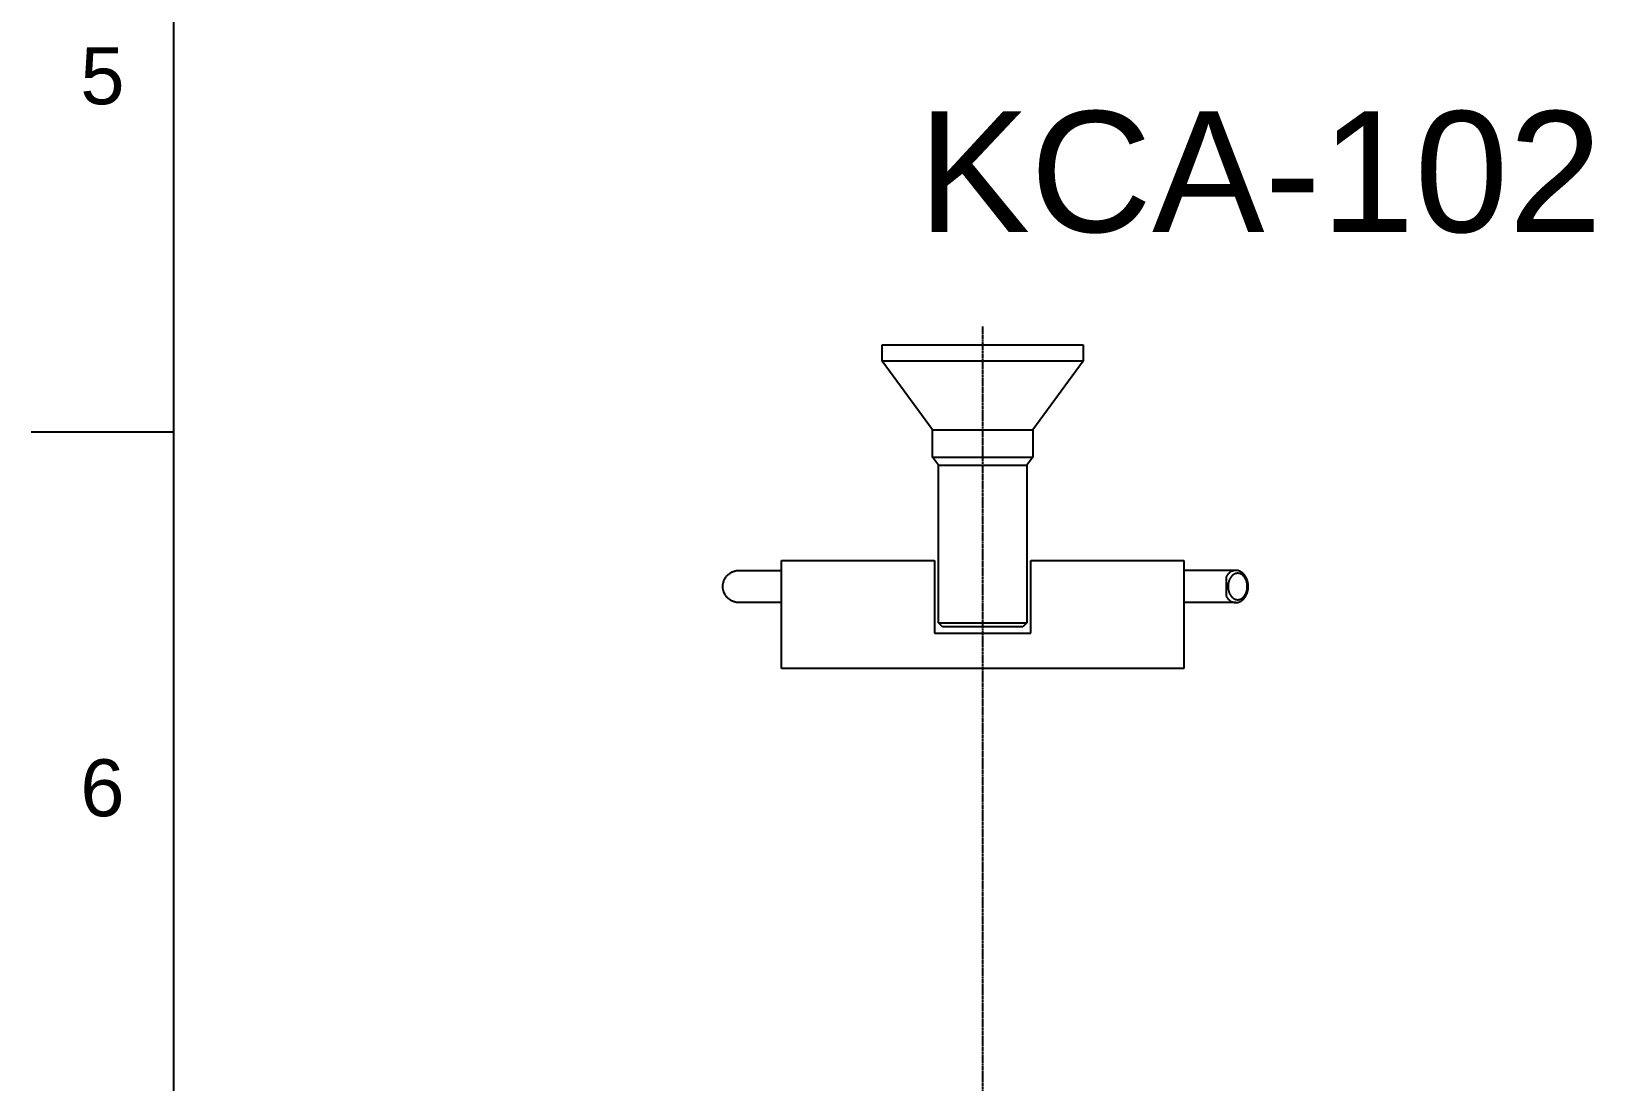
# Model space of a CAD drawing. Header units: millimetres. Extents: x 2944 to 4044, y 1234 to 2718.
# Drawn here: x 2993.8 to 3381.9, y 1638 to 1898.8 of the extents above; entities that cross this region are included whole.
import ezdxf

# ---------------------------------------------------------------- set-up
doc = ezdxf.new("R2010")
doc.units = ezdxf.units.MM
doc.linetypes.add('CENTER', pattern=[0.6, 0.375, -0.075, 0.075, -0.075])
for name, color, linetype in [('CEN2', 1, 'Continuous'), ('form22', 7, 'Continuous'), ('main', 7, 'Continuous')]:
    doc.layers.add(name, color=color, linetype=linetype)
doc.styles.add('Arial Regular', font='arial.ttf')

msp = doc.modelspace()

# ---------------------------------------------------------------- linework, layer by layer
at = {"layer": 'CEN2', "linetype": 'CENTER'}
msp.add_line((3230.08, 1825.46), (3230.08, 1415.5), dxfattribs=at)
at = {"layer": 'form22'}
for p, q in [((3029.11, 2683.07), (3029.11, 1268.93)), ((3029.11, 1799.23), (2993.76, 1799.23))]:
    msp.add_line(p, q, dxfattribs=at)
at = {"layer": 'main'}
for p, q in [((3205.08, 1816.89), (3205.08, 1820.91)), ((3205.08, 1820.91), (3255.08, 1820.91)), ((3255.08, 1820.91), (3255.08, 1816.89)), ((3255.08, 1816.89), (3205.08, 1816.89)), ((3217.58, 1799.85), (3205.08, 1816.89)), ((3255.08, 1816.89), (3242.58, 1799.85)), ((3217.58, 1793.03), (3217.58, 1799.85)), ((3217.58, 1799.85), (3242.58, 1799.85)), ((3242.58, 1799.85), (3242.58, 1793.03)), ((3217.58, 1793.03), (3242.58, 1793.03)), ((3219.08, 1791.02), (3217.58, 1793.03)), ((3219.08, 1791.02), (3241.08, 1791.02)), ((3219.08, 1751.91), (3219.08, 1791.02)), ((3242.58, 1793.03), (3241.08, 1791.02)), ((3241.08, 1791.02), (3241.08, 1751.91)), ((3180.09, 1744.24), (3180.09, 1767.36)), ((3180.09, 1767.36), (3180.09, 1767.36)), ((3180.09, 1767.36), (3218.08, 1767.36)), ((3218.08, 1767.36), (3218.08, 1749.36)), ((3242.08, 1755.53), (3242.08, 1767.36)), ((3242.08, 1767.36), (3242.08, 1767.36)), ((3242.08, 1767.36), (3280.09, 1767.36)), ((3280.09, 1767.36), (3280.09, 1767.36)), ((3280.09, 1767.36), (3280.09, 1767.36)), ((3280.09, 1767.36), (3280.09, 1740.58)), ((3165.71, 1762.02), (3165.68, 1761.9)), ((3165.69, 1761.95), (3165.72, 1762.08)), ((3165.72, 1762.08), (3165.77, 1762.21)), ((3165.77, 1762.21), (3165.81, 1762.34)), ((3165.81, 1762.34), (3165.86, 1762.47)), ((3165.86, 1762.47), (3165.92, 1762.6)), ((3165.92, 1762.6), (3165.98, 1762.72)), ((3165.98, 1762.73), (3165.96, 1762.67)), ((3165.98, 1762.72), (3166.04, 1762.85)), ((3166.04, 1762.85), (3166.11, 1762.97)), ((3166.11, 1762.97), (3166.18, 1763.08)), ((3166.2, 1763.11), (3166.14, 1763)), ((3166.18, 1763.08), (3166.26, 1763.2)), ((3166.26, 1763.2), (3166.34, 1763.31)), ((3166.34, 1763.31), (3166.42, 1763.42)), ((3166.42, 1763.42), (3166.51, 1763.53)), ((3166.51, 1763.53), (3166.6, 1763.63)), ((3166.6, 1763.63), (3166.7, 1763.73)), ((3166.7, 1763.73), (3166.8, 1763.83)), ((3166.8, 1763.83), (3166.9, 1763.92)), ((3166.9, 1763.92), (3167, 1764.01)), ((3167, 1764.01), (3167.11, 1764.1)), ((3167.11, 1764.1), (3167.22, 1764.18)), ((3167.22, 1764.18), (3167.34, 1764.26)), ((3167.34, 1764.26), (3167.45, 1764.33)), ((3167.45, 1764.33), (3167.57, 1764.4)), ((3167.57, 1764.4), (3167.69, 1764.47)), ((3167.69, 1764.47), (3167.82, 1764.53)), ((3167.82, 1764.53), (3167.94, 1764.59)), ((3167.94, 1764.59), (3168.07, 1764.64)), ((3168.07, 1764.64), (3168.2, 1764.69)), ((3168.2, 1764.69), (3168.33, 1764.73)), ((3168.33, 1764.73), (3168.46, 1764.77)), ((3168.46, 1764.77), (3168.6, 1764.81)), ((3168.6, 1764.81), (3168.73, 1764.84)), ((3168.73, 1764.84), (3168.87, 1764.87)), ((3168.87, 1764.87), (3169, 1764.89)), ((3169, 1764.89), (3169.14, 1764.9)), ((3169.14, 1764.9), (3169.28, 1764.92)), ((3169.28, 1764.92), (3169.41, 1764.92)), ((3169.41, 1764.92), (3169.55, 1764.93)), ((3169.55, 1764.93), (3180.09, 1764.93)), ((3289.83, 1764.93), (3280.09, 1764.93)), ((3292.93, 1764.93), (3289.86, 1764.93)), ((3290.59, 1763.34), (3290.55, 1763.25)), ((3290.55, 1763.25), (3290.55, 1758.6)), ((3290.64, 1763.43), (3290.59, 1763.34)), ((3290.68, 1763.51), (3290.64, 1763.43)), ((3290.73, 1763.59), (3290.68, 1763.51)), ((3290.78, 1763.67), (3290.73, 1763.59)), ((3290.83, 1763.75), (3290.78, 1763.67)), ((3290.89, 1763.83), (3290.83, 1763.75)), ((3290.95, 1763.91), (3290.89, 1763.83)), ((3291.01, 1763.98), (3290.95, 1763.91)), ((3291.08, 1764.05), (3291.01, 1763.98)), ((3291.14, 1764.12), (3291.08, 1764.05)), ((3291.21, 1764.18), (3291.14, 1764.12)), ((3291.19, 1762.09), (3291.17, 1762.02)), ((3291.21, 1762.17), (3291.19, 1762.09)), ((3291.28, 1764.25), (3291.21, 1764.18)), ((3291.23, 1762.24), (3291.21, 1762.17)), ((3291.26, 1762.31), (3291.23, 1762.24)), ((3291.28, 1762.38), (3291.26, 1762.31)), ((3291.36, 1764.31), (3291.28, 1764.25)), ((3291.31, 1762.45), (3291.28, 1762.38)), ((3291.34, 1762.52), (3291.31, 1762.45)), ((3291.36, 1762.59), (3291.34, 1762.52)), ((3291.43, 1764.37), (3291.36, 1764.31)), ((3291.4, 1762.66), (3291.36, 1762.59)), ((3291.43, 1762.73), (3291.4, 1762.66)), ((3291.51, 1764.42), (3291.43, 1764.37)), ((3291.46, 1762.8), (3291.43, 1762.73)), ((3291.49, 1762.86), (3291.46, 1762.8)), ((3291.53, 1762.93), (3291.49, 1762.86)), ((3291.59, 1764.48), (3291.51, 1764.42)), ((3291.57, 1762.99), (3291.53, 1762.93)), ((3291.61, 1763.06), (3291.57, 1762.99)), ((3291.67, 1764.53), (3291.59, 1764.48)), ((3291.65, 1763.12), (3291.61, 1763.06)), ((3291.69, 1763.18), (3291.65, 1763.12)), ((3291.75, 1764.58), (3291.67, 1764.53)), ((3291.73, 1763.24), (3291.69, 1763.18)), ((3291.77, 1763.3), (3291.73, 1763.24)), ((3291.84, 1764.62), (3291.75, 1764.58)), ((3291.82, 1763.35), (3291.77, 1763.3)), ((3291.86, 1763.41), (3291.82, 1763.35)), ((3291.92, 1764.66), (3291.84, 1764.62)), ((3291.91, 1763.46), (3291.86, 1763.41)), ((3291.96, 1763.51), (3291.91, 1763.46)), ((3292.01, 1764.7), (3291.92, 1764.66)), ((3292.01, 1763.56), (3291.96, 1763.51)), ((3292.1, 1764.74), (3292.01, 1764.7)), ((3292.06, 1763.61), (3292.01, 1763.56)), ((3292.11, 1763.66), (3292.06, 1763.61)), ((3292.19, 1764.77), (3292.1, 1764.74)), ((3292.16, 1763.7), (3292.11, 1763.66)), ((3292.2, 1763.74), (3292.16, 1763.7)), ((3292.28, 1764.8), (3292.19, 1764.77)), ((3292.25, 1763.78), (3292.2, 1763.74)), ((3292.3, 1763.82), (3292.25, 1763.78)), ((3292.37, 1764.83), (3292.28, 1764.8)), ((3292.36, 1763.86), (3292.3, 1763.82)), ((3292.41, 1763.89), (3292.36, 1763.86)), ((3292.46, 1764.85), (3292.37, 1764.83)), ((3292.46, 1763.92), (3292.41, 1763.89)), ((3292.55, 1764.88), (3292.46, 1764.85)), ((3292.52, 1763.96), (3292.46, 1763.92)), ((3292.57, 1763.99), (3292.52, 1763.96)), ((3292.65, 1764.89), (3292.55, 1764.88)), ((3292.63, 1764.01), (3292.57, 1763.99)), ((3292.68, 1764.04), (3292.63, 1764.01)), ((3292.74, 1764.91), (3292.65, 1764.89)), ((3292.74, 1764.06), (3292.68, 1764.04)), ((3292.84, 1764.92), (3292.74, 1764.91)), ((3292.8, 1764.09), (3292.74, 1764.06)), ((3292.85, 1764.11), (3292.8, 1764.09)), ((3292.93, 1764.93), (3292.84, 1764.92)), ((3292.91, 1764.12), (3292.85, 1764.11)), ((3292.97, 1764.14), (3292.91, 1764.12)), ((3292.97, 1764.93), (3292.93, 1764.93)), ((3293.05, 1764.92), (3292.97, 1764.93)), ((3293.03, 1764.15), (3292.97, 1764.14)), ((3293.08, 1764.17), (3293.03, 1764.15)), ((3293.12, 1764.92), (3293.05, 1764.92)), ((3293.14, 1764.18), (3293.08, 1764.17)), ((3293.2, 1764.91), (3293.12, 1764.92)), ((3293.2, 1764.19), (3293.14, 1764.18)), ((3293.28, 1764.9), (3293.2, 1764.91)), ((3293.25, 1764.19), (3293.2, 1764.19)), ((3293.31, 1764.2), (3293.25, 1764.19)), ((3293.35, 1764.89), (3293.28, 1764.9)), ((3293.37, 1764.2), (3293.31, 1764.2)), ((3293.43, 1764.88), (3293.35, 1764.89)), ((3293.43, 1764.2), (3293.37, 1764.2)), ((3293.51, 1764.86), (3293.43, 1764.88)), ((3293.48, 1764.2), (3293.43, 1764.2)), ((3293.54, 1764.2), (3293.48, 1764.2)), ((3293.58, 1764.84), (3293.51, 1764.86)), ((3293.6, 1764.19), (3293.54, 1764.2)), ((3293.66, 1764.82), (3293.58, 1764.84)), ((3293.66, 1764.19), (3293.6, 1764.19)), ((3293.73, 1764.79), (3293.66, 1764.82)), ((3293.71, 1764.18), (3293.66, 1764.19)), ((3293.77, 1764.17), (3293.71, 1764.18)), ((3293.81, 1764.77), (3293.73, 1764.79)), ((3293.83, 1764.15), (3293.77, 1764.17)), ((3293.88, 1764.74), (3293.81, 1764.77)), ((3293.88, 1764.14), (3293.83, 1764.15)), ((3293.95, 1764.71), (3293.88, 1764.74)), ((3293.94, 1764.12), (3293.88, 1764.14)), ((3294, 1764.11), (3293.94, 1764.12)), ((3294.02, 1764.68), (3293.95, 1764.71)), ((3294.06, 1764.09), (3294, 1764.11)), ((3294.09, 1764.64), (3294.02, 1764.68)), ((3294.12, 1764.06), (3294.06, 1764.09)), ((3294.16, 1764.61), (3294.09, 1764.64)), ((3294.17, 1764.04), (3294.12, 1764.06)), ((3294.24, 1764.57), (3294.16, 1764.61)), ((3294.23, 1764.01), (3294.17, 1764.04)), ((3294.28, 1763.99), (3294.23, 1764.01)), ((3294.31, 1764.52), (3294.24, 1764.57)), ((3294.34, 1763.96), (3294.28, 1763.99)), ((3294.38, 1764.48), (3294.31, 1764.52)), ((3294.39, 1763.92), (3294.34, 1763.96)), ((3294.44, 1764.43), (3294.38, 1764.48)), ((3294.44, 1763.89), (3294.39, 1763.92)), ((3294.51, 1764.38), (3294.44, 1764.43)), ((3294.5, 1763.86), (3294.44, 1763.89)), ((3294.55, 1763.82), (3294.5, 1763.86)), ((3294.58, 1764.33), (3294.51, 1764.38)), ((3294.6, 1763.78), (3294.55, 1763.82)), ((3294.64, 1764.28), (3294.58, 1764.33)), ((3294.65, 1763.74), (3294.6, 1763.78)), ((3294.7, 1764.23), (3294.64, 1764.28)), ((3294.7, 1763.7), (3294.65, 1763.74)), ((3294.77, 1764.17), (3294.7, 1764.23)), ((3294.75, 1763.66), (3294.7, 1763.7)), ((3294.8, 1763.61), (3294.75, 1763.66)), ((3294.83, 1764.11), (3294.77, 1764.17)), ((3294.85, 1763.56), (3294.8, 1763.61)), ((3294.89, 1764.05), (3294.83, 1764.11)), ((3294.9, 1763.51), (3294.85, 1763.56)), ((3294.95, 1763.99), (3294.89, 1764.05)), ((3294.94, 1763.46), (3294.9, 1763.51)), ((3294.99, 1763.41), (3294.94, 1763.46)), ((3295.01, 1763.93), (3294.95, 1763.99)), ((3295.04, 1763.35), (3294.99, 1763.41)), ((3295.06, 1763.86), (3295.01, 1763.93)), ((3295.08, 1763.3), (3295.04, 1763.35)), ((3295.12, 1763.79), (3295.06, 1763.86)), ((3295.12, 1763.24), (3295.08, 1763.3)), ((3295.17, 1763.73), (3295.12, 1763.79)), ((3295.16, 1763.18), (3295.12, 1763.24)), ((3295.21, 1763.12), (3295.16, 1763.18)), ((3295.22, 1763.65), (3295.17, 1763.73)), ((3295.25, 1763.06), (3295.21, 1763.12)), ((3295.27, 1763.58), (3295.22, 1763.65)), ((3295.29, 1762.99), (3295.25, 1763.06)), ((3295.32, 1763.51), (3295.27, 1763.58)), ((3295.32, 1762.93), (3295.29, 1762.99)), ((3295.37, 1763.43), (3295.32, 1763.51)), ((3295.36, 1762.86), (3295.32, 1762.93)), ((3295.39, 1762.8), (3295.36, 1762.86)), ((3295.42, 1763.36), (3295.37, 1763.43)), ((3295.43, 1762.73), (3295.39, 1762.8)), ((3295.46, 1763.28), (3295.42, 1763.36)), ((3295.46, 1762.66), (3295.43, 1762.73)), ((3295.5, 1763.2), (3295.46, 1763.28)), ((3295.49, 1762.59), (3295.46, 1762.66)), ((3295.52, 1762.52), (3295.49, 1762.59)), ((3295.55, 1763.12), (3295.5, 1763.2)), ((3295.55, 1762.45), (3295.52, 1762.52)), ((3295.59, 1763.04), (3295.55, 1763.12)), ((3295.57, 1762.38), (3295.55, 1762.45)), ((3295.6, 1762.31), (3295.57, 1762.38)), ((3295.63, 1762.95), (3295.59, 1763.04)), ((3295.62, 1762.24), (3295.6, 1762.31)), ((3295.64, 1762.17), (3295.62, 1762.24)), ((3295.66, 1762.87), (3295.63, 1762.95)), ((3295.67, 1762.09), (3295.64, 1762.17)), ((3295.7, 1762.78), (3295.66, 1762.87)), ((3295.69, 1762.02), (3295.67, 1762.09)), ((3295.74, 1762.69), (3295.7, 1762.78)), ((3295.77, 1762.61), (3295.74, 1762.69)), ((3295.8, 1762.52), (3295.77, 1762.61)), ((3295.83, 1762.43), (3295.8, 1762.52)), ((3295.86, 1762.33), (3295.83, 1762.43)), ((3295.88, 1762.24), (3295.86, 1762.33)), ((3295.91, 1762.15), (3295.88, 1762.24)), ((3295.93, 1762.05), (3295.91, 1762.15)), ((3295.95, 1761.96), (3295.93, 1762.05)), ((3165.55, 1760.99), (3165.56, 1761.13)), ((3165.55, 1760.86), (3165.55, 1760.99)), ((3165.56, 1760.72), (3165.55, 1760.86)), ((3165.56, 1761.13), (3165.57, 1761.27)), ((3165.57, 1760.58), (3165.56, 1760.72)), ((3165.57, 1761.27), (3165.58, 1761.41)), ((3165.58, 1760.44), (3165.57, 1760.58)), ((3165.58, 1761.41), (3165.6, 1761.54)), ((3165.6, 1760.31), (3165.58, 1760.44)), ((3165.6, 1761.54), (3165.62, 1761.68)), ((3165.62, 1760.17), (3165.6, 1760.31)), ((3165.62, 1761.68), (3165.65, 1761.82)), ((3165.65, 1760.04), (3165.62, 1760.17)), ((3165.65, 1761.82), (3165.69, 1761.95)), ((3165.69, 1759.9), (3165.65, 1760.04)), ((3165.66, 1760.03), (3165.69, 1759.91)), ((3165.72, 1759.77), (3165.69, 1759.9)), ((3165.77, 1759.64), (3165.72, 1759.77)), ((3165.81, 1759.51), (3165.77, 1759.64)), ((3165.86, 1759.38), (3165.81, 1759.51)), ((3165.84, 1759.44), (3165.89, 1759.32)), ((3165.92, 1759.25), (3165.86, 1759.38)), ((3165.98, 1759.13), (3165.92, 1759.25)), ((3165.94, 1759.21), (3166, 1759.09)), ((3166.04, 1759.01), (3165.98, 1759.13)), ((3166.11, 1758.89), (3166.04, 1759.01)), ((3166.18, 1758.77), (3166.11, 1758.89)), ((3166.12, 1758.87), (3166.21, 1758.74)), ((3166.26, 1758.65), (3166.18, 1758.77)), ((3166.34, 1758.54), (3166.26, 1758.65)), ((3166.42, 1758.43), (3166.34, 1758.54)), ((3166.39, 1758.48), (3166.52, 1758.32)), ((3166.51, 1758.32), (3166.42, 1758.43)), ((3166.6, 1758.22), (3166.51, 1758.32)), ((3166.7, 1758.12), (3166.6, 1758.22)), ((3290.55, 1758.6), (3290.59, 1758.51)), ((3290.59, 1758.51), (3290.64, 1758.42)), ((3290.64, 1758.42), (3290.68, 1758.34)), ((3290.68, 1758.34), (3290.73, 1758.26)), ((3290.73, 1758.26), (3290.78, 1758.18)), ((3290.78, 1758.18), (3290.83, 1758.1)), ((3291.04, 1761.16), (3291.03, 1761.08)), ((3291.03, 1761.08), (3291.03, 1760.93)), ((3291.03, 1760.93), (3291.03, 1760.85)), ((3291.03, 1760.85), (3291.03, 1760.77)), ((3291.03, 1760.77), (3291.04, 1760.69)), ((3291.05, 1761.32), (3291.04, 1761.24)), ((3291.04, 1761.24), (3291.04, 1761.16)), ((3291.04, 1760.69), (3291.04, 1760.61)), ((3291.04, 1760.61), (3291.05, 1760.53)), ((3291.06, 1761.4), (3291.05, 1761.32)), ((3291.05, 1760.53), (3291.06, 1760.45)), ((3291.08, 1761.55), (3291.06, 1761.48)), ((3291.06, 1761.48), (3291.06, 1761.4)), ((3291.06, 1760.45), (3291.06, 1760.38)), ((3291.06, 1760.38), (3291.08, 1760.3)), ((3291.09, 1761.63), (3291.08, 1761.55)), ((3291.08, 1760.3), (3291.09, 1760.22)), ((3291.1, 1761.71), (3291.09, 1761.63)), ((3291.09, 1760.22), (3291.1, 1760.14)), ((3291.12, 1761.79), (3291.1, 1761.71)), ((3291.1, 1760.14), (3291.11, 1760.07)), ((3291.11, 1760.07), (3291.13, 1759.99)), ((3291.13, 1761.86), (3291.12, 1761.79)), ((3291.15, 1761.94), (3291.13, 1761.86)), ((3291.13, 1759.99), (3291.15, 1759.91)), ((3291.17, 1762.02), (3291.15, 1761.94)), ((3291.15, 1759.91), (3291.17, 1759.84)), ((3291.17, 1759.84), (3291.19, 1759.76)), ((3291.19, 1759.76), (3291.21, 1759.68)), ((3291.21, 1759.68), (3291.23, 1759.61)), ((3291.23, 1759.61), (3291.26, 1759.54)), ((3291.26, 1759.54), (3291.28, 1759.47)), ((3291.28, 1759.47), (3291.31, 1759.4)), ((3291.31, 1759.4), (3291.33, 1759.33)), ((3291.33, 1759.33), (3291.36, 1759.26)), ((3291.36, 1759.26), (3291.39, 1759.19)), ((3291.39, 1759.19), (3291.43, 1759.12)), ((3291.43, 1759.12), (3291.46, 1759.05)), ((3291.46, 1759.05), (3291.49, 1758.99)), ((3291.49, 1758.99), (3291.53, 1758.92)), ((3291.53, 1758.92), (3291.57, 1758.86)), ((3291.57, 1758.86), (3291.61, 1758.79)), ((3291.61, 1758.79), (3291.65, 1758.73)), ((3291.65, 1758.73), (3291.69, 1758.67)), ((3291.69, 1758.67), (3291.73, 1758.61)), ((3291.73, 1758.61), (3291.77, 1758.55)), ((3291.77, 1758.55), (3291.82, 1758.5)), ((3291.82, 1758.5), (3291.86, 1758.44)), ((3291.86, 1758.44), (3291.91, 1758.39)), ((3291.91, 1758.39), (3291.96, 1758.34)), ((3291.96, 1758.34), (3292.01, 1758.29)), ((3292.01, 1758.29), (3292.06, 1758.24)), ((3292.06, 1758.24), (3292.11, 1758.19)), ((3292.11, 1758.19), (3292.16, 1758.15)), ((3292.16, 1758.15), (3292.2, 1758.11)), ((3294.65, 1758.11), (3294.7, 1758.15)), ((3294.7, 1758.15), (3294.75, 1758.19)), ((3294.75, 1758.19), (3294.8, 1758.24)), ((3294.8, 1758.24), (3294.85, 1758.29)), ((3294.85, 1758.29), (3294.9, 1758.34)), ((3294.9, 1758.34), (3294.94, 1758.39)), ((3294.94, 1758.39), (3294.99, 1758.44)), ((3294.99, 1758.44), (3295.03, 1758.5)), ((3295.03, 1758.5), (3295.08, 1758.55)), ((3295.08, 1758.55), (3295.12, 1758.61)), ((3295.12, 1758.61), (3295.16, 1758.67)), ((3295.13, 1758.08), (3295.19, 1758.15)), ((3295.16, 1758.67), (3295.21, 1758.73)), ((3295.19, 1758.15), (3295.24, 1758.22)), ((3295.21, 1758.73), (3295.25, 1758.79)), ((3295.24, 1758.22), (3295.29, 1758.3)), ((3295.25, 1758.79), (3295.28, 1758.86)), ((3295.28, 1758.86), (3295.32, 1758.92)), ((3295.29, 1758.3), (3295.34, 1758.37)), ((3295.32, 1758.92), (3295.36, 1758.99)), ((3295.34, 1758.37), (3295.39, 1758.45)), ((3295.36, 1758.99), (3295.39, 1759.05)), ((3295.39, 1759.05), (3295.43, 1759.12)), ((3295.39, 1758.45), (3295.43, 1758.52)), ((3295.43, 1759.12), (3295.46, 1759.19)), ((3295.43, 1758.52), (3295.48, 1758.6)), ((3295.46, 1759.19), (3295.49, 1759.26)), ((3295.48, 1758.6), (3295.52, 1758.68)), ((3295.49, 1759.26), (3295.52, 1759.33)), ((3295.52, 1759.33), (3295.55, 1759.4)), ((3295.52, 1758.68), (3295.56, 1758.76)), ((3295.55, 1759.4), (3295.57, 1759.47)), ((3295.56, 1758.76), (3295.6, 1758.85)), ((3295.57, 1759.47), (3295.6, 1759.54)), ((3295.6, 1759.54), (3295.62, 1759.61)), ((3295.6, 1758.85), (3295.64, 1758.93)), ((3295.62, 1759.61), (3295.64, 1759.68)), ((3295.64, 1759.68), (3295.66, 1759.76)), ((3295.64, 1758.93), (3295.68, 1759.02)), ((3295.66, 1759.76), (3295.69, 1759.83)), ((3295.68, 1759.02), (3295.72, 1759.11)), ((3295.7, 1761.94), (3295.69, 1762.02)), ((3295.69, 1759.83), (3295.7, 1759.91)), ((3295.72, 1761.86), (3295.7, 1761.94)), ((3295.7, 1759.91), (3295.72, 1759.99)), ((3295.74, 1761.78), (3295.72, 1761.86)), ((3295.72, 1759.99), (3295.74, 1760.06)), ((3295.72, 1759.11), (3295.75, 1759.2)), ((3295.75, 1761.71), (3295.74, 1761.78)), ((3295.74, 1760.06), (3295.75, 1760.14)), ((3295.77, 1761.63), (3295.75, 1761.71)), ((3295.75, 1760.14), (3295.77, 1760.22)), ((3295.75, 1759.2), (3295.78, 1759.28)), ((3295.78, 1761.55), (3295.77, 1761.63)), ((3295.77, 1760.22), (3295.78, 1760.3)), ((3295.79, 1761.47), (3295.78, 1761.55)), ((3295.78, 1760.3), (3295.79, 1760.37)), ((3295.78, 1759.28), (3295.81, 1759.37)), ((3295.8, 1761.4), (3295.79, 1761.47)), ((3295.79, 1760.37), (3295.8, 1760.45)), ((3295.8, 1761.32), (3295.8, 1761.4)), ((3295.81, 1761.24), (3295.8, 1761.32)), ((3295.8, 1760.53), (3295.81, 1760.61)), ((3295.8, 1760.45), (3295.8, 1760.53)), ((3295.82, 1761.16), (3295.81, 1761.24)), ((3295.81, 1760.61), (3295.82, 1760.69)), ((3295.81, 1759.37), (3295.84, 1759.46)), ((3295.82, 1761.08), (3295.82, 1761.16)), ((3295.82, 1760.92), (3295.82, 1761.08)), ((3295.82, 1760.77), (3295.82, 1760.92)), ((3295.82, 1760.69), (3295.82, 1760.77)), ((3295.84, 1759.46), (3295.87, 1759.56)), ((3295.87, 1759.56), (3295.89, 1759.65)), ((3295.89, 1759.65), (3295.92, 1759.74)), ((3295.92, 1759.74), (3295.94, 1759.84)), ((3295.94, 1759.84), (3295.96, 1759.93)), ((3295.97, 1761.86), (3295.95, 1761.96)), ((3295.96, 1759.93), (3295.97, 1760.03)), ((3295.98, 1761.76), (3295.97, 1761.86)), ((3295.97, 1760.03), (3295.99, 1760.12)), ((3296, 1761.67), (3295.98, 1761.76)), ((3295.99, 1760.12), (3296, 1760.22)), ((3296.01, 1761.57), (3296, 1761.67)), ((3296, 1760.22), (3296.02, 1760.31)), ((3296.02, 1761.47), (3296.01, 1761.57)), ((3296.03, 1761.38), (3296.02, 1761.47)), ((3296.02, 1760.31), (3296.03, 1760.41)), ((3296.04, 1761.28), (3296.03, 1761.38)), ((3296.03, 1760.41), (3296.04, 1760.5)), ((3296.05, 1761.18), (3296.04, 1761.28)), ((3296.04, 1760.6), (3296.05, 1760.7)), ((3296.04, 1760.5), (3296.04, 1760.6)), ((3296.05, 1761.08), (3296.05, 1761.18)), ((3296.05, 1760.99), (3296.05, 1761.08)), ((3296.05, 1760.89), (3296.05, 1760.99)), ((3296.05, 1760.79), (3296.05, 1760.89)), ((3296.05, 1760.7), (3296.05, 1760.79)), ((3166.8, 1758.02), (3166.7, 1758.12)), ((3166.9, 1757.93), (3166.8, 1758.02)), ((3167, 1757.84), (3166.9, 1757.93)), ((3167.11, 1757.76), (3167, 1757.84)), ((3167.22, 1757.67), (3167.11, 1757.76)), ((3167.34, 1757.59), (3167.22, 1757.67)), ((3167.33, 1757.6), (3167.37, 1757.57)), ((3167.45, 1757.52), (3167.34, 1757.59)), ((3167.57, 1757.45), (3167.45, 1757.52)), ((3167.69, 1757.38), (3167.57, 1757.45)), ((3167.82, 1757.32), (3167.69, 1757.38)), ((3167.94, 1757.26), (3167.82, 1757.32)), ((3168.07, 1757.21), (3167.94, 1757.26)), ((3168.2, 1757.16), (3168.07, 1757.21)), ((3168.33, 1757.12), (3168.2, 1757.16)), ((3168.46, 1757.08), (3168.33, 1757.12)), ((3168.6, 1757.04), (3168.46, 1757.08)), ((3168.73, 1757.01), (3168.6, 1757.04)), ((3168.87, 1756.98), (3168.73, 1757.01)), ((3169, 1756.96), (3168.87, 1756.98)), ((3169.14, 1756.95), (3169, 1756.96)), ((3169.28, 1756.93), (3169.14, 1756.95)), ((3169.41, 1756.93), (3169.28, 1756.93)), ((3169.55, 1756.93), (3169.41, 1756.93)), ((3180.09, 1756.93), (3169.55, 1756.93)), ((3242.08, 1749.36), (3242.08, 1755.53)), ((3289.83, 1756.93), (3280.09, 1756.93)), ((3292.93, 1756.93), (3289.84, 1756.93)), ((3290.83, 1758.1), (3290.89, 1758.02)), ((3290.89, 1758.02), (3290.95, 1757.95)), ((3290.95, 1757.95), (3291.01, 1757.87)), ((3291.01, 1757.87), (3291.08, 1757.8)), ((3291.08, 1757.8), (3291.14, 1757.73)), ((3291.14, 1757.73), (3291.21, 1757.67)), ((3291.21, 1757.67), (3291.28, 1757.6)), ((3291.28, 1757.6), (3291.36, 1757.54)), ((3291.36, 1757.54), (3291.43, 1757.48)), ((3291.43, 1757.48), (3291.51, 1757.43)), ((3291.51, 1757.43), (3291.59, 1757.37)), ((3291.59, 1757.37), (3291.67, 1757.32)), ((3291.67, 1757.32), (3291.75, 1757.27)), ((3291.75, 1757.27), (3291.84, 1757.23)), ((3291.84, 1757.23), (3291.92, 1757.19)), ((3291.92, 1757.19), (3292.01, 1757.15)), ((3292.01, 1757.15), (3292.1, 1757.11)), ((3292.1, 1757.11), (3292.19, 1757.08)), ((3292.19, 1757.08), (3292.28, 1757.05)), ((3292.2, 1758.11), (3292.25, 1758.07)), ((3292.25, 1758.07), (3292.3, 1758.03)), ((3292.28, 1757.05), (3292.37, 1757.02)), ((3292.3, 1758.03), (3292.36, 1757.99)), ((3292.36, 1757.99), (3292.41, 1757.96)), ((3292.37, 1757.02), (3292.46, 1757)), ((3292.41, 1757.96), (3292.46, 1757.93)), ((3292.46, 1757.93), (3292.52, 1757.89)), ((3292.46, 1757), (3292.55, 1756.98)), ((3292.52, 1757.89), (3292.57, 1757.87)), ((3292.55, 1756.98), (3292.65, 1756.96)), ((3292.57, 1757.87), (3292.63, 1757.84)), ((3292.63, 1757.84), (3292.68, 1757.81)), ((3292.65, 1756.96), (3292.74, 1756.94)), ((3292.68, 1757.81), (3292.74, 1757.79)), ((3292.74, 1757.79), (3292.8, 1757.77)), ((3292.74, 1756.94), (3292.84, 1756.93)), ((3292.8, 1757.77), (3292.85, 1757.75)), ((3292.84, 1756.93), (3292.93, 1756.93)), ((3292.85, 1757.75), (3292.91, 1757.73)), ((3292.91, 1757.73), (3292.97, 1757.71)), ((3292.93, 1756.93), (3293.01, 1756.93)), ((3292.97, 1757.71), (3293.03, 1757.7)), ((3293.01, 1756.93), (3293.08, 1756.93)), ((3293.03, 1757.7), (3293.08, 1757.68)), ((3293.08, 1757.68), (3293.14, 1757.67)), ((3293.08, 1756.93), (3293.16, 1756.94)), ((3293.14, 1757.67), (3293.2, 1757.67)), ((3293.16, 1756.94), (3293.24, 1756.94)), ((3293.2, 1757.67), (3293.25, 1757.66)), ((3293.24, 1756.94), (3293.31, 1756.95)), ((3293.25, 1757.66), (3293.31, 1757.65)), ((3293.31, 1757.65), (3293.37, 1757.65)), ((3293.31, 1756.95), (3293.39, 1756.97)), ((3293.37, 1757.65), (3293.43, 1757.65)), ((3293.39, 1756.97), (3293.46, 1756.98)), ((3293.43, 1757.65), (3293.49, 1757.65)), ((3293.46, 1756.98), (3293.54, 1757)), ((3293.49, 1757.65), (3293.54, 1757.65)), ((3293.54, 1757.65), (3293.6, 1757.66)), ((3293.54, 1757), (3293.61, 1757.02)), ((3293.6, 1757.66), (3293.66, 1757.67)), ((3293.61, 1757.02), (3293.69, 1757.04)), ((3293.66, 1757.67), (3293.71, 1757.67)), ((3293.69, 1757.04), (3293.76, 1757.07)), ((3293.71, 1757.67), (3293.77, 1757.68)), ((3293.76, 1757.07), (3293.84, 1757.09)), ((3293.77, 1757.68), (3293.83, 1757.7)), ((3293.83, 1757.7), (3293.88, 1757.71)), ((3293.84, 1757.09), (3293.91, 1757.12)), ((3293.88, 1757.71), (3293.94, 1757.73)), ((3293.91, 1757.12), (3293.98, 1757.16)), ((3293.94, 1757.73), (3294, 1757.75)), ((3293.98, 1757.16), (3294.05, 1757.19)), ((3294, 1757.75), (3294.06, 1757.77)), ((3294.05, 1757.19), (3294.12, 1757.22)), ((3294.06, 1757.77), (3294.12, 1757.79)), ((3294.12, 1757.79), (3294.17, 1757.81)), ((3294.12, 1757.22), (3294.2, 1757.26)), ((3294.17, 1757.81), (3294.23, 1757.84)), ((3294.2, 1757.26), (3294.27, 1757.3)), ((3294.23, 1757.84), (3294.28, 1757.87)), ((3294.27, 1757.3), (3294.33, 1757.35)), ((3294.28, 1757.87), (3294.34, 1757.9)), ((3294.33, 1757.35), (3294.4, 1757.39)), ((3294.34, 1757.9), (3294.39, 1757.93)), ((3294.39, 1757.93), (3294.44, 1757.96)), ((3294.4, 1757.39), (3294.47, 1757.44)), ((3294.44, 1757.96), (3294.5, 1758)), ((3294.47, 1757.44), (3294.53, 1757.49)), ((3294.5, 1758), (3294.55, 1758.03)), ((3294.53, 1757.49), (3294.6, 1757.54)), ((3294.55, 1758.03), (3294.6, 1758.07)), ((3294.6, 1758.07), (3294.65, 1758.11)), ((3294.6, 1757.54), (3294.66, 1757.59)), ((3294.66, 1757.59), (3294.73, 1757.64)), ((3294.73, 1757.64), (3294.79, 1757.7)), ((3294.79, 1757.7), (3294.85, 1757.76)), ((3294.85, 1757.76), (3294.91, 1757.82)), ((3294.91, 1757.82), (3294.97, 1757.88)), ((3294.97, 1757.88), (3295.02, 1757.95)), ((3295.02, 1757.95), (3295.08, 1758.01)), ((3295.08, 1758.01), (3295.13, 1758.08)), ((3219.08, 1751.91), (3241.08, 1751.91)), ((3220.08, 1750.91), (3219.08, 1751.91)), ((3219.08, 1751.91), (3219.08, 1751.91)), ((3240.08, 1750.91), (3220.08, 1750.91)), ((3241.08, 1751.91), (3240.08, 1750.91)), ((3218.08, 1749.36), (3228.49, 1749.36)), ((3228.49, 1749.36), (3231.67, 1749.36)), ((3231.67, 1749.36), (3242.08, 1749.36)), ((3180.09, 1740.58), (3180.09, 1744.24)), ((3280.09, 1740.58), (3180.09, 1740.58))]:
    msp.add_line(p, q, dxfattribs=at)

# ---------------------------------------------------------------- texts
at = {"layer": 'form22', "char_height": 14.14, "attachment_point": 5, "style": 'Arial Regular'}
for s, insert, width in [('5', (3011.44, 1887.62), 47.1892), ('6', (3011.44, 1710.85), 47.0355)]:
    msp.add_mtext(s, dxfattribs=dict(at, insert=insert, width=width))
at = {"layer": 'main', "insert": (3213.94, 1878.92), "char_height": 30, "width": 394.2391, "attachment_point": 1, "style": 'Arial Regular'}
msp.add_mtext('KCA-102', dxfattribs=at)

doc.saveas('drawing.dxf')
